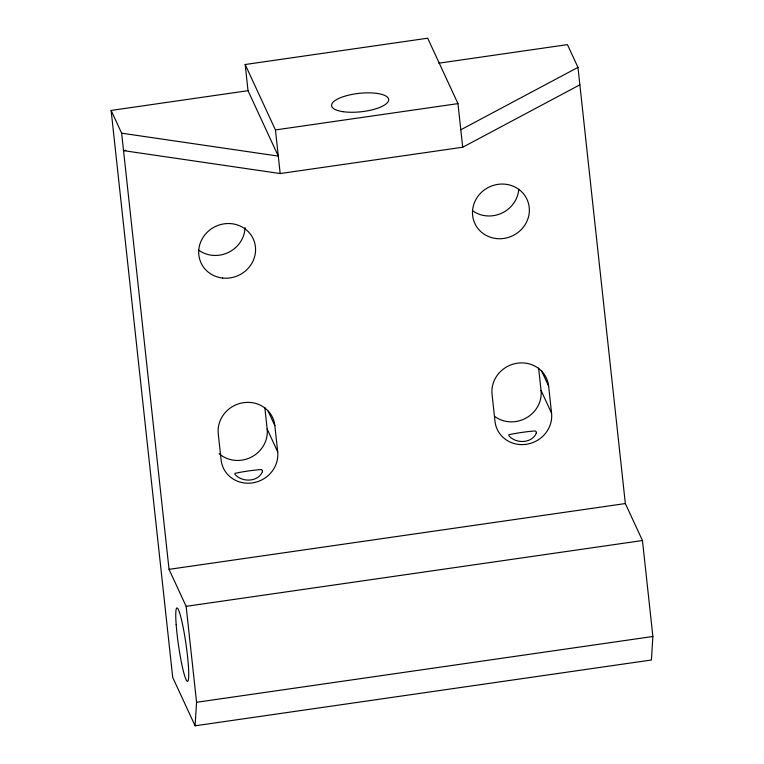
<?xml version="1.0" encoding="UTF-8"?>
<svg xmlns="http://www.w3.org/2000/svg" width="764" height="764" viewBox="0 0 764 764"><rect width="100%" height="100%" fill="white"/><g stroke="black" fill="none" stroke-linecap="round" stroke-linejoin="round"><path stroke-width="1.15" d="M438.803 63.183L567.432 44.627L577.966 67.385L625.344 503.552L642.457 540.53L652.876 636.488L651.405 660L195.087 725.8L196.568 702.288L186.139 606.329L169.035 569.352L121.648 133.184L111.124 110.427L248.013 90.687L278.287 156.104L121.648 133.184M460.807 129.785L577.966 67.385M125.907 150.288L123.548 150.632L280.178 173.552L462.707 147.232L579.857 84.833M248.013 90.687L245.177 64.52L427.697 38.2L457.961 103.617L462.707 147.232M245.177 64.52L275.441 129.937L457.961 103.617M169.035 569.352L625.344 503.552M186.139 606.329L642.457 540.53M196.568 702.288L652.876 636.488M541.456 370.635L548.638 386.145L551.57 413.19A28.736 27.046 -24.8 0 1 526.215 444.314A28.736 27.046 -24.8 0 1 494.986 421.346L492.054 394.3A28.736 27.046 -24.8 0 1 517.409 363.187A28.736 27.046 -24.8 0 1 548.638 386.145M538.62 368.095L541.046 390.433L551.57 413.19M268.145 411.147L274.849 425.624L277.685 451.791A28.736 27.046 -24.8 0 1 252.34 482.915A28.736 27.046 -24.8 0 1 221.102 459.957L218.265 433.78A28.736 27.046 -24.8 0 1 243.62 402.657A28.736 27.046 -24.8 0 1 274.849 425.624M264.812 407.422L267.161 429.043L277.685 451.791M195.087 725.8L172.721 677.448L111.124 110.427M275.441 129.937L280.178 173.552M518.756 189.329A28.736 27.046 -24.8 0 1 501.69 213.204A28.736 27.046 -24.8 0 1 472.458 210.644M245.034 227.605A28.736 27.046 -24.8 0 1 228.474 252.416A28.736 27.046 -24.8 0 1 198.669 250.124M267.161 429.043A28.736 27.046 -24.8 0 1 251.308 457.13A28.736 27.046 -24.8 0 1 219.087 453.635M541.046 390.433A28.736 27.046 -24.8 0 1 526.291 417.937A28.736 27.046 -24.8 0 1 494.824 416.523M262.424 471.741C257.907 482.275 241.882 482.514 234.978 474.339L234.959 473.346C243.372 471.541 252.703 470.185 261.403 469.535L262.358 470.385L262.424 471.741M536.309 433.14C531.792 443.664 515.767 443.913 508.862 435.728L508.843 434.745C517.257 432.93 526.587 431.584 535.287 430.934L536.242 431.784L536.309 433.14M222.639 278.048A28.736 27.046 -24.8 0 0 253.696 239.934A28.736 27.046 -24.8 0 0 205.048 234.634A28.736 27.046 -24.8 0 0 222.639 278.048M496.428 238.569A28.736 27.046 -24.8 0 0 527.485 200.454A28.736 27.046 -24.8 0 0 478.837 195.154A28.736 27.046 -24.8 0 0 496.428 238.569M342.998 111.678A28.736 9.263 -6.2 0 0 388.504 100.896A28.736 9.263 -6.2 0 0 348.861 95.099A28.736 9.263 -6.2 0 0 342.998 111.678M176.178 624.618A37.073 3.791 81.8 0 0 187.266 681.287A37.073 3.791 81.8 0 0 183.284 628.008A37.073 3.791 81.8 0 0 176.178 624.618"/></g></svg>
